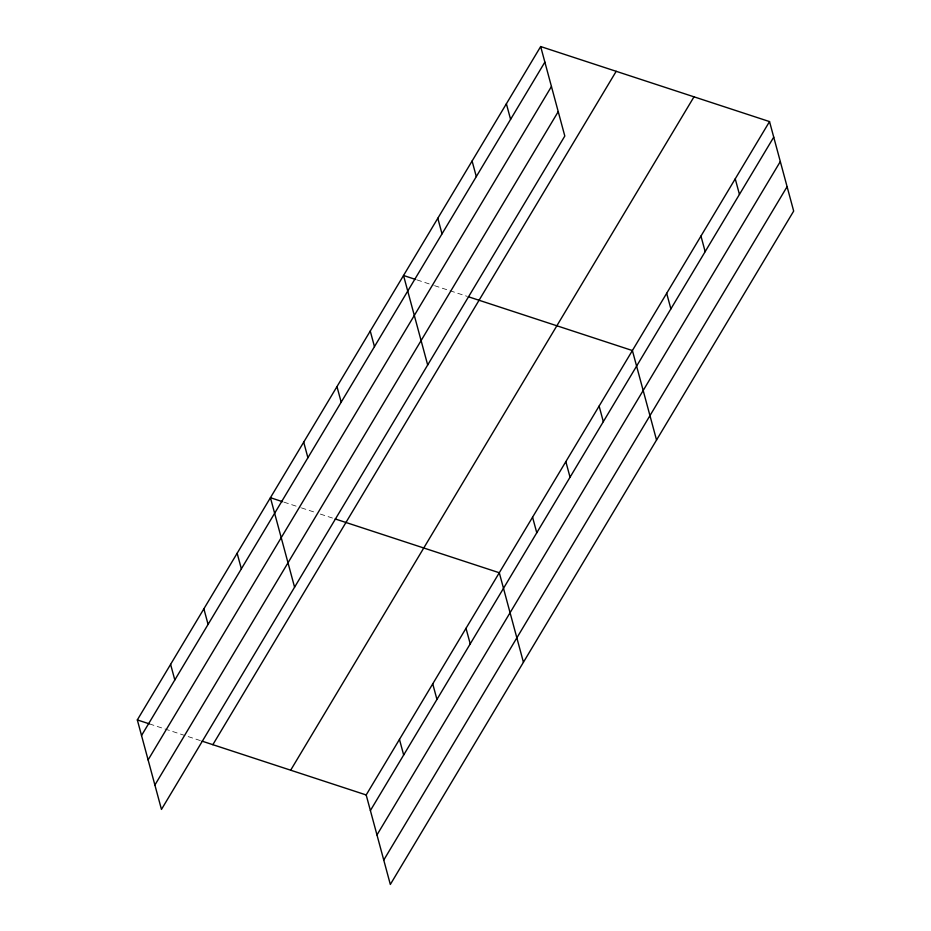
<?xml version="1.0" encoding="UTF-8"?>
<svg xmlns="http://www.w3.org/2000/svg" width="931" height="931" viewBox="0 0 931 931"><rect width="100%" height="100%" fill="white"/><g stroke="black" fill="none" stroke-linecap="round" stroke-linejoin="round"><path stroke-width="0.7" stroke-dasharray="4.66 3.49" d="M417.018 279.917L433.194 285.223M434.544 285.666L466.92 296.279M283.92 502.135L300.096 507.442M301.446 507.884L314.934 512.306M320.334 514.075L332.472 518.055M149.46 723.899L200.712 740.704"/><path stroke-width="1.4" d="M540.667 46.55L564.814 136.042L161.47 809.411L137.323 719.919L540.667 46.55L769.53 121.589L793.678 211.081L390.333 884.45L366.186 794.958L769.53 121.589M141.535 735.502L544.868 62.133M148.11 759.894L551.443 86.525M154.895 785.019L558.228 111.65M212.85 744.684L616.194 71.315M290.67 770.193L694.002 96.824M370.398 810.54L773.731 137.171M376.974 834.932L780.306 161.563M383.758 860.058L787.091 186.689M415.668 279.475L403.53 275.495L427.678 364.987M468.27 296.721L632.393 350.545L656.541 440.026M282.57 501.693L270.432 497.713L294.58 587.193M335.16 518.939L499.295 572.751L523.431 662.244M137.323 719.919L149.46 723.899M202.062 741.146L366.186 794.958M735.246 178.833L739.447 194.416M700.962 236.067L705.163 251.649M666.677 293.3L670.879 308.883M599.122 406.091L603.323 421.673M506.383 103.783L510.584 119.366M565.839 461.648L570.051 477.231M472.098 161.028L476.3 176.599M532.567 517.194L536.768 532.776M437.814 218.261L442.016 233.844M466.012 628.309L470.225 643.88M370.259 331.052L374.46 346.623M432.74 683.854L436.942 699.437M336.975 386.598L341.188 402.18M399.469 739.412L403.67 754.994M303.704 442.155L307.905 457.738M237.149 553.258L241.362 568.841M203.877 608.816L208.079 624.398M170.606 664.362L174.807 679.944"/></g></svg>
